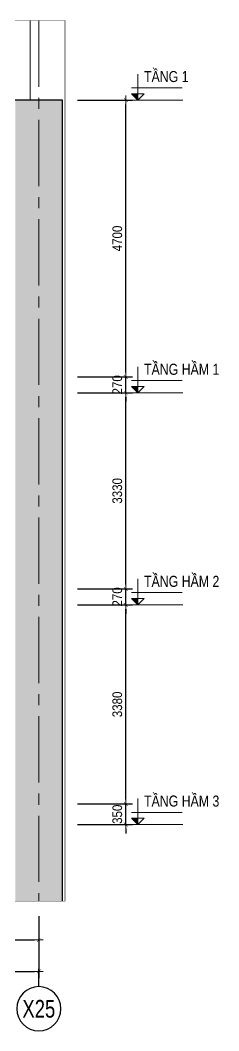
# Model space of a CAD drawing. Extents: x 517991 to 692152, y -83926 to 3506.
# Drawn here: x 542547 to 545923, y -81515 to -64359 of the extents above; entities that cross this region are included whole.
import ezdxf
from ezdxf.enums import TextEntityAlignment as Align

# ---------------------------------------------------------------- set-up
doc = ezdxf.new("R2010")
doc.units = 0
doc.header["$LTSCALE"] = 300
doc.header["$MEASUREMENT"] = 0
doc.linetypes.add('CENTER2', pattern=[1.125, 0.75, -0.125, 0.125, -0.125])
doc.layers.get('0').update_dxf_attribs({"linetype": 'CONTINUOUS'})
doc.layers.get('DEFPOINTS').update_dxf_attribs({"linetype": 'CONTINUOUS'})
for name, color, linetype, lineweight in [('00-TT.Dim', 8, 'CONTINUOUS', 13), ('B-CONTOUR2', 2, 'CONTINUOUS', 40), ('NDC_S_AXIS', 5, 'CENTER2', 15), ('NDC_S_DIM', 1, 'CONTINUOUS', 15), ('NDC_S_SLAB', 2, 'CONTINUOUS', 18), ('NDC_S_THIN LINE', 1, 'CONTINUOUS', 5), ('NDC_S_WALL', 6, 'CONTINUOUS', 25)]:
    doc.layers.add(name, color=color, linetype=linetype, lineweight=lineweight)
doc.layers.add('A-SYM', color=7, linetype='CONTINUOUS')
doc.styles.add('ARIAL', font='arial.ttf', dxfattribs={"width": 0.8})
doc.styles.add('Heerim', font='', dxfattribs={"width": 0.8})
doc.styles.add('NDC_ARIAL', font='arial.ttf', dxfattribs={"width": 0.85})
doc.styles.get('Heerim').set_extended_font_data('Dotum')
doc.dimstyles.new('NDC_1-75', dxfattribs={"dimscale": 75, "dimtxt": 2.2, "dimasz": 1, "dimexe": 1.5, "dimexo": 0, "dimgap": 0.8, "dimtad": 1, "dimdec": 0, "dimdsep": 46, "dimtxsty": 'NDC_ARIAL', "dimblk": 'DIMMARK', "dimcen": 49999.938995, "dimdle": 1.5, "dimclrd": 1, "dimclre": 1, "dimclrt": 3, "dimadec": 0, "dimazin": 0, "dimtfac": 1, "dimtdec": 0, "dimtix": 1, "dimtmove": 1, "dimatfit": 3, "dimfxl": 1, "dimarcsym": 0})

# ---------------------------------------------------------------- blocks, each defined once
blk = doc.blocks.new('*U1')
for q in [(0, 0), (0, 2)]:
    blk.add_line((0, 4), q)
blk.add_circle((0, 9), 5)
at = {"style": 'Heerim', "width": 0.8}
blk.add_attdef('NO', text='', height=4, dxfattribs=at).set_placement((-0.01, 9.02), align=Align.MIDDLE_CENTER)
blk = doc.blocks.new('DIMMARK')
at = {"layer": 'NDC_S_DIM', "color": 1}
blk.add_line((-1.5, 0), (1, 0), dxfattribs=at)
at = {"layer": 'NDC_S_DIM', "color": 2, "const_width": 0.1}
blk.add_lwpolyline([(-0.42, -0.42), (0.42, 0.42)], dxfattribs=at)
blk = doc.blocks.new('*D345')
at = {"layer": 'DEFPOINTS', "color": 0, "transparency": 16777216}
for p in [(533264, -79570), (542864, -79570), (542864, -80506)]:
    blk.add_point(p, dxfattribs=at)
at = {"layer": 'NDC_S_DIM', "color": 1, "lineweight": -2, "transparency": 16777216}
for p, q in [((533264, -79570), (533264, -80619)), ((542864, -79570), (542864, -80619)), ((533339, -80506), (542789, -80506))]:
    blk.add_line(p, q, dxfattribs=at)
at = {"layer": 'NDC_S_DIM', "color": 1, "lineweight": -2, "transparency": 16777216, "xscale": 75, "yscale": 75, "zscale": 75, "rotation": 180}
blk.add_blockref('DIMMARK', (533264, -80506), dxfattribs=at)
at = {"layer": 'NDC_S_DIM', "color": 1, "lineweight": -2, "transparency": 16777216, "xscale": 75, "yscale": 75, "zscale": 75}
blk.add_blockref('DIMMARK', (542864, -80506), dxfattribs=at)
at = {"layer": 'NDC_S_DIM', "color": 3, "transparency": 16777216, "insert": (538064, -80362), "char_height": 165, "attachment_point": 5, "style": 'NDC_ARIAL'}
blk.add_mtext('9600', dxfattribs=at)
blk = doc.blocks.new('*D346')
at = {"layer": 'DEFPOINTS', "color": 0, "transparency": 16777216}
for p in [(538514, -79570), (542864, -79570), (542864, -79971)]:
    blk.add_point(p, dxfattribs=at)
at = {"layer": 'NDC_S_DIM', "color": 1, "lineweight": -2, "transparency": 16777216}
for p, q in [((538514, -79570), (538514, -80083)), ((542864, -79570), (542864, -80083)), ((538589, -79971), (542789, -79971))]:
    blk.add_line(p, q, dxfattribs=at)
at = {"layer": 'NDC_S_DIM', "color": 1, "lineweight": -2, "transparency": 16777216, "xscale": 75, "yscale": 75, "zscale": 75, "rotation": 180}
blk.add_blockref('DIMMARK', (538514, -79971), dxfattribs=at)
at = {"layer": 'NDC_S_DIM', "color": 1, "lineweight": -2, "transparency": 16777216, "xscale": 75, "yscale": 75, "zscale": 75}
blk.add_blockref('DIMMARK', (542864, -79971), dxfattribs=at)
at = {"layer": 'NDC_S_DIM', "color": 3, "transparency": 16777216, "insert": (540689, -79826), "char_height": 165, "attachment_point": 5, "style": 'NDC_ARIAL'}
blk.add_mtext('4350', dxfattribs=at)
blk = doc.blocks.new('kata_block_CT')
blk.add_hatch(color=3).paths.add_polyline_path([(0, 1.41), (-1.42, 1.41), (0, 0)])
at = {"ltscale": 50}
h = blk.add_hatch(dxfattribs=at)
h.set_pattern_fill('ANSI31', color=8, scale=1.2375, style=0)
h.set_pattern_definition([(45, (0, 5e-12), (-2.7783, 2.7783), [])])
h.paths.add_polyline_path([(0, 1.41), (0, 0), (1.42, 1.41)])
at = {"color": 8, "ltscale": 50}
for p, q in [((-1.4, 2.76), (10.09, 2.76)), ((10.17, 0), (-1.44, 0))]:
    blk.add_line(p, q, dxfattribs=at)
for points in [[(0, 5.89), (0, 0)], [(0, 0), (-1.42, 1.41), (0, 1.41)], [(0, 0), (1.42, 1.41), (0, 1.41)]]:
    blk.add_lwpolyline(points, dxfattribs=at)
at = {"color": 3, "style": 'ARIAL', "width": 0.8}
blk.add_attdef('CT', (1.24, 3.58), '', height=2.2, dxfattribs=at)
blk = doc.blocks.new('*D370')
at = {"layer": 'DEFPOINTS', "color": 0, "transparency": 16777216}
for p in [(543524, -77664), (544342, -77664), (543524, -78014)]:
    blk.add_point(p, dxfattribs=at)
at = {"layer": 'NDC_S_DIM', "color": 1, "lineweight": -2, "transparency": 16777216}
for p, q in [((544342, -77589), (544342, -77514)), ((543524, -77664), (544455, -77664)), ((544342, -78014), (544342, -77664)), ((543524, -78014), (544455, -78014)), ((544342, -78089), (544342, -78164))]:
    blk.add_line(p, q, dxfattribs=at)
at = {"layer": 'NDC_S_DIM', "color": 1, "lineweight": -2, "transparency": 16777216, "xscale": 75, "yscale": 75, "zscale": 75}
for p, rotation in [((544342, -77664), 270), ((544342, -78014), 90)]:
    blk.add_blockref('DIMMARK', p, dxfattribs=dict(at, rotation=rotation))
at = {"layer": 'NDC_S_DIM', "color": 3, "transparency": 16777216, "insert": (544198, -77839), "char_height": 165, "attachment_point": 5, "rotation": 90, "style": 'NDC_ARIAL'}
blk.add_mtext('350', dxfattribs=at)
blk = doc.blocks.new('*D371')
at = {"layer": 'DEFPOINTS', "color": 0, "transparency": 16777216}
for p in [(543524, -70684), (544342, -70684), (543524, -74014)]:
    blk.add_point(p, dxfattribs=at)
at = {"layer": 'NDC_S_DIM', "color": 1, "lineweight": -2, "transparency": 16777216}
for p, q in [((543524, -70684), (544455, -70684)), ((544342, -73939), (544342, -70759)), ((543524, -74014), (544455, -74014))]:
    blk.add_line(p, q, dxfattribs=at)
at = {"layer": 'NDC_S_DIM', "color": 1, "lineweight": -2, "transparency": 16777216, "xscale": 75, "yscale": 75, "zscale": 75}
for p, rotation in [((544342, -70684), 90), ((544342, -74014), 270)]:
    blk.add_blockref('DIMMARK', p, dxfattribs=dict(at, rotation=rotation))
at = {"layer": 'NDC_S_DIM', "color": 3, "transparency": 16777216, "insert": (544198, -72349), "char_height": 165, "attachment_point": 5, "rotation": 90, "style": 'NDC_ARIAL'}
blk.add_mtext('3330', dxfattribs=at)
blk = doc.blocks.new('*D372')
at = {"layer": 'DEFPOINTS', "color": 0, "transparency": 16777216}
for p in [(543524, -65714), (544342, -65714), (543524, -70414)]:
    blk.add_point(p, dxfattribs=at)
at = {"layer": 'NDC_S_DIM', "color": 1, "lineweight": -2, "transparency": 16777216}
for p, q in [((543524, -65714), (544455, -65714)), ((544342, -70339), (544342, -65789)), ((543524, -70414), (544455, -70414))]:
    blk.add_line(p, q, dxfattribs=at)
at = {"layer": 'NDC_S_DIM', "color": 1, "lineweight": -2, "transparency": 16777216, "xscale": 75, "yscale": 75, "zscale": 75}
for p, rotation in [((544342, -65714), 90), ((544342, -70414), 270)]:
    blk.add_blockref('DIMMARK', p, dxfattribs=dict(at, rotation=rotation))
at = {"layer": 'NDC_S_DIM', "color": 3, "transparency": 16777216, "insert": (544198, -68064), "char_height": 165, "attachment_point": 5, "rotation": 90, "style": 'NDC_ARIAL'}
blk.add_mtext('4700', dxfattribs=at)
blk = doc.blocks.new('*D373')
at = {"layer": 'DEFPOINTS', "color": 0, "transparency": 16777216}
for p in [(543524, -74284), (544342, -74284), (543524, -77664)]:
    blk.add_point(p, dxfattribs=at)
at = {"layer": 'NDC_S_DIM', "color": 1, "lineweight": -2, "transparency": 16777216}
for p, q in [((543524, -74284), (544455, -74284)), ((544342, -77589), (544342, -74359)), ((543524, -77664), (544455, -77664))]:
    blk.add_line(p, q, dxfattribs=at)
at = {"layer": 'NDC_S_DIM', "color": 1, "lineweight": -2, "transparency": 16777216, "xscale": 75, "yscale": 75, "zscale": 75}
for p, rotation in [((544342, -74284), 90), ((544342, -77664), 270)]:
    blk.add_blockref('DIMMARK', p, dxfattribs=dict(at, rotation=rotation))
at = {"layer": 'NDC_S_DIM', "color": 3, "transparency": 16777216, "insert": (544198, -75974), "char_height": 165, "attachment_point": 5, "rotation": 90, "style": 'NDC_ARIAL'}
blk.add_mtext('3380', dxfattribs=at)
blk = doc.blocks.new('*D374')
at = {"layer": 'DEFPOINTS', "color": 0, "transparency": 16777216}
for p in [(543524, -74014), (544342, -74014), (543524, -74284)]:
    blk.add_point(p, dxfattribs=at)
at = {"layer": 'NDC_S_DIM', "color": 1, "lineweight": -2, "transparency": 16777216}
for p, q in [((544342, -73939), (544342, -73864)), ((543524, -74014), (544455, -74014)), ((544342, -74284), (544342, -74014)), ((543524, -74284), (544455, -74284)), ((544342, -74359), (544342, -74434))]:
    blk.add_line(p, q, dxfattribs=at)
at = {"layer": 'NDC_S_DIM', "color": 1, "lineweight": -2, "transparency": 16777216, "xscale": 75, "yscale": 75, "zscale": 75}
for p, rotation in [((544342, -74014), 270), ((544342, -74284), 90)]:
    blk.add_blockref('DIMMARK', p, dxfattribs=dict(at, rotation=rotation))
at = {"layer": 'NDC_S_DIM', "color": 3, "transparency": 16777216, "insert": (544198, -74149), "char_height": 165, "attachment_point": 5, "rotation": 90, "style": 'NDC_ARIAL'}
blk.add_mtext('270', dxfattribs=at)
blk = doc.blocks.new('*D375')
at = {"layer": 'DEFPOINTS', "color": 0, "transparency": 16777216}
for p in [(543524, -70414), (544342, -70414), (543524, -70684)]:
    blk.add_point(p, dxfattribs=at)
at = {"layer": 'NDC_S_DIM', "color": 1, "lineweight": -2, "transparency": 16777216}
for p, q in [((544342, -70339), (544342, -70264)), ((543524, -70414), (544455, -70414)), ((544342, -70684), (544342, -70414)), ((543524, -70684), (544455, -70684)), ((544342, -70759), (544342, -70834))]:
    blk.add_line(p, q, dxfattribs=at)
at = {"layer": 'NDC_S_DIM', "color": 1, "lineweight": -2, "transparency": 16777216, "xscale": 75, "yscale": 75, "zscale": 75}
for p, rotation in [((544342, -70414), 270), ((544342, -70684), 90)]:
    blk.add_blockref('DIMMARK', p, dxfattribs=dict(at, rotation=rotation))
at = {"layer": 'NDC_S_DIM', "color": 3, "transparency": 16777216, "insert": (544198, -70549), "char_height": 165, "attachment_point": 5, "rotation": 90, "style": 'NDC_ARIAL'}
blk.add_mtext('270', dxfattribs=at)

msp = doc.modelspace()

# ---------------------------------------------------------------- hatches: boundary and pattern name
at = {"layer": '00-TT.Dim'}
h = msp.add_hatch(dxfattribs=at)
h.set_pattern_fill('BT-01', color=256, scale=50, pattern_type=2)
h.set_pattern_definition([(50, (-126150, 1376.93), (358.63009, -31.37607), [37.5, -412.5]), (355, (-126150, 1376.93), (-69.37567, 376.09607), [30, -330]), (100.4514, (-126120.1, 1374.3), (289.25469, 344.71977), [31.8701, -350.57106]), (46.1842, (-126150, 1476.93), (533.62052, -82.7595), [56.25, -618.75]), (96.6356, (-126105.53, 1470.03), (467.33135, 487.05894), [47.80514, -525.8565]), (351.1842, (-126150, 1476.93), (467.33097, 487.0593), [45, -495]), (21, (-126100, 1451.93), (298.45353, -201.30945), [37.5, -412.5]), (326, (-126100, 1451.93), (121.65767, 362.57502), [30, -330]), (71.4514, (-126075.13, 1435.15), (420.11131, 161.26525), [31.8701, -350.57106]), (37.5, (-126150, 1376.93), (6.079928, 166.446927), [0, -326, 0, -335, 0, -331.25]), (7.5, (-126150, 1376.93), (131.53477, 197.205856), [0, -191, 0, -318.5, 0, -126.25]), (327.5, (-126261.5, 1376.93), (266.911218, -11.277436), [0, -125, 0, -390, 0, -517.5]), (317.5, (-126311.5, 1376.93), (291.593085, 50.05249), [0, -162.5, 0, -259, 0, -367.5]), (45, (-126150, 1376.93), (-150.26019, 150.26019), []), (45, (-126150, 1438.18), (-150.26019, 150.26019), [])])
h.paths.add_polyline_path([(542864.3, -65713.8), (542464.3, -65713.8), (542464.3, -79313.8), (542864.3, -79313.8)])
h.paths.add_polyline_path([(543264.3, -65713.8), (542864.3, -65713.8), (542864.3, -79313.8), (543264.3, -79313.8)])

# ---------------------------------------------------------------- linework, layer by layer
at = {"layer": 'B-CONTOUR2', "color": 0, "const_width": 10}
msp.add_lwpolyline([(531594, -79313.8), (543306.7, -79313.8), (543306.7, -64363.8), (531594, -64363.8)], close=True, dxfattribs=at)
at = {"layer": 'NDC_S_AXIS', "ltscale": 5}
msp.add_lwpolyline([(542864.3, -64363.8), (542864.3, -79313.8)], dxfattribs=at)
at = {"layer": 'NDC_S_SLAB'}
msp.add_lwpolyline([(542714.3, -65713.8), (542714.3, -64363.8)], dxfattribs=at)
at = {"layer": 'NDC_S_WALL'}
msp.add_lwpolyline([(543264.3, -79313.8), (543264.3, -65713.8), (542464.3, -65713.8)], dxfattribs=at)

# ---------------------------------------------------------------- block references
at = {"layer": 'A-SYM'}
ref = msp.add_blockref('*U1', (542864.3, -80464.9), dxfattribs=dict(at, xscale=-75, yscale=75, zscale=75, rotation=180))
ref.add_attrib('NO', 'X25', dxfattribs={"layer": '0', "height": 300, "style": 'Heerim', "width": 0.8}).set_placement((542863.8, -81141.2), align=Align.MIDDLE_CENTER)
at = {"layer": 'NDC_S_THIN LINE'}
ref = msp.add_blockref('kata_block_CT', (544546.2, -65713.8), dxfattribs=dict(at, xscale=75, yscale=75, zscale=75))
ref.add_attrib('CT', 'TẦNG 1', (544651.9, -65408.7), dxfattribs={"layer": '0', "color": 3, "height": 187.5, "style": 'ARIAL', "width": 0.8})
ref = msp.add_blockref('kata_block_CT', (544546.2, -70683.8), dxfattribs=dict(at, xscale=75, yscale=75, zscale=75))
ref.add_attrib('CT', 'TẦNG HẦM 1', (544651.9, -70378.7), dxfattribs={"layer": '0', "color": 3, "height": 187.5, "style": 'ARIAL', "width": 0.8})
ref = msp.add_blockref('kata_block_CT', (544546.2, -74283.8), dxfattribs=dict(at, xscale=75, yscale=75, zscale=75))
ref.add_attrib('CT', 'TẦNG HẦM 2', (544651.9, -73978.7), dxfattribs={"layer": '0', "color": 3, "height": 187.5, "style": 'ARIAL', "width": 0.8})
ref = msp.add_blockref('kata_block_CT', (544546.2, -78013.8), dxfattribs=dict(at, xscale=75, yscale=75, zscale=75))
ref.add_attrib('CT', 'TẦNG HẦM 3', (544651.9, -77708.7), dxfattribs={"layer": '0', "color": 3, "height": 187.5, "style": 'ARIAL', "width": 0.8})

# ---------------------------------------------------------------- dimensions: what is measured, and where the dimension line sits
at = {"layer": 'NDC_S_DIM'}
for base, p1, p2, picture, middle in [((544342.5, -65713.8), (543523.9, -70413.8), (543523.9, -65713.8), '*D372', (544198.2, -68063.8)), ((544342.5, -70413.8), (543523.9, -70683.8), (543523.9, -70413.8), '*D375', (544198.2, -70548.8)), ((544342.5, -70683.8), (543523.9, -74013.8), (543523.9, -70683.8), '*D371', (544198.2, -72348.8)), ((544342.5, -74013.8), (543523.9, -74283.8), (543523.9, -74013.8), '*D374', (544198.2, -74148.8)), ((544342.5, -74283.8), (543523.9, -77663.8), (543523.9, -74283.8), '*D373', (544198.2, -75973.8)), ((544342.5, -77663.8), (543523.9, -78013.8), (543523.9, -77663.8), '*D370', (544198.2, -77838.8))]:
    dim = msp.add_linear_dim(base=base, p1=p1, p2=p2, angle=90, dimstyle='NDC_1-75', dxfattribs=at)
    dim.commit()
    dim.dimension.update_dxf_attribs({"geometry": picture, "text_midpoint": middle})
for base, p1, picture, middle in [((542864.3, -80506.5), (533264.3, -79570.1), '*D345', (538064.3, -80362.3)), ((542864.3, -79970.5), (538514.3, -79570.1), '*D346', (540689.3, -79826.2))]:
    dim = msp.add_linear_dim(base=base, p1=p1, p2=(542864.3, -79570.1), dimstyle='NDC_1-75', dxfattribs=at)
    dim.commit()
    dim.dimension.update_dxf_attribs({"geometry": picture, "text_midpoint": middle})

doc.saveas('drawing.dxf')
